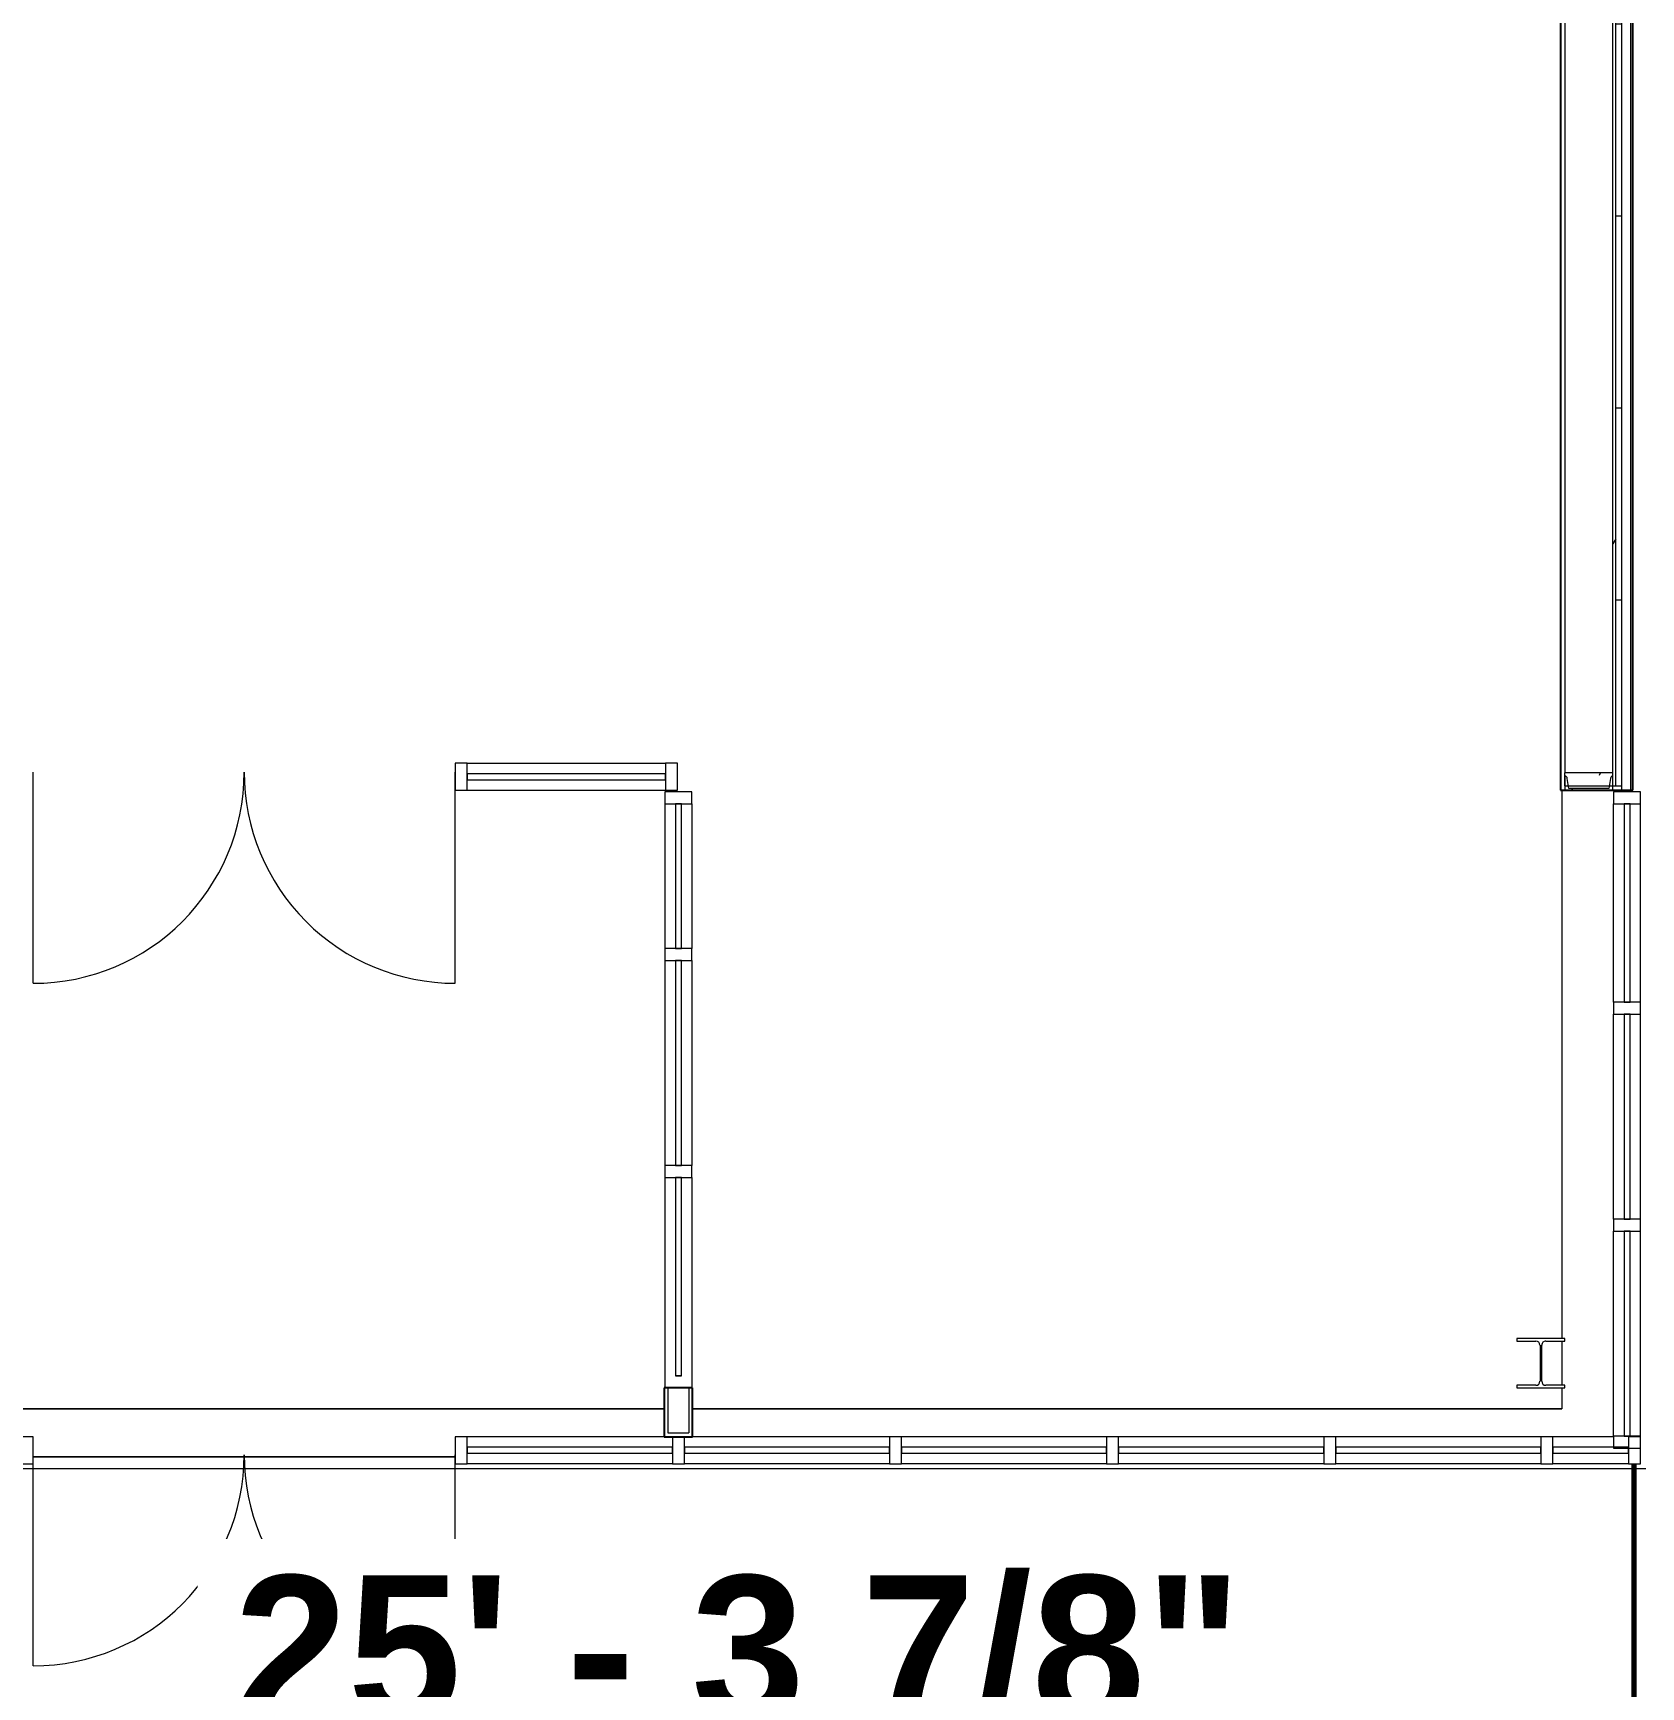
# Model space of a CAD drawing. Header units: inches. Extents: x 20001 to 27263, y -26025 to -18997.
# Drawn here: x 26018.1 to 26286.1, y -22837.1 to -22561.5 of the extents above; entities that cross this region are included whole.
import ezdxf

# ---------------------------------------------------------------- set-up
doc = ezdxf.new("R2010")
doc.units = ezdxf.units.IN
doc.header["$MEASUREMENT"] = 0
for name, color, linetype, lineweight in [('A-ANNO-DIMS', 211, 'Continuous', 9), ('A-ANNO-DIMS-256', 211, 'Continuous', 9), ('A-DOOR', 31, 'Continuous', 13), ('A-FLOR', 192, 'Continuous', 13), ('A-GLAZ-CURT', 52, 'Continuous', 13), ('A-GLAZ-CWMG', 51, 'Continuous', 13), ('A-SITE-SWLK', 140, 'Continuous', 70), ('A-WALL', 113, 'Continuous', 13), ('A-WALL-PATT', 111, 'Continuous', 25), ('C-TOPO', 7, 'Continuous', 13), ('I-WALL', 2, 'Continuous', 13), ('L-SITE-WALL', 31, 'Continuous', 13), ('S-BEAM', 12, 'Continuous', 13), ('S-COLS', 52, 'Continuous', 13)]:
    doc.layers.add(name, color=color, linetype=linetype, lineweight=lineweight)
doc.styles.add('Arial_B', font='arialbd.ttf', dxfattribs={"height": 24.354149})
doc.dimstyles.new('OD_Dimension', dxfattribs={"dimscale": 12, "dimtxt": 24, "dimasz": 2.666667, "dimexe": 2, "dimexo": 1.333333, "dimgap": 1.333333, "dimtad": 1, "dimdec": 3, "dimrnd": 0.125, "dimzin": 1, "dimdsep": 46, "dimlunit": 4, "dimtxsty": 'Arial_B', "dimblk1": 'OBLIQUE', "dimblk2": 'OBLIQUE', "dimsah": 1, "dimcen": 0.09, "dimdle": 2, "dimazin": 0, "dimtfac": 1, "dimtdec": 4, "dimtix": 1, "dimtmove": 1, "dimatfit": 3, "dimfxl": 1, "dimtvp": 1, "dimtfill": 1, "dimfrac": 2, "dimtolj": 1, "dimtzin": 0, "dimlwd": 13, "dimlwe": 13, "dimarcsym": 2})
doc.dimstyles.new('OD_Dimension_1', dxfattribs={"dimscale": 12, "dimtxt": 24, "dimasz": 2.666667, "dimexe": 2, "dimexo": 1.333333, "dimgap": 1.333333, "dimtad": 1, "dimdec": 3, "dimrnd": 0.125, "dimzin": 1, "dimdsep": 46, "dimlunit": 4, "dimtxsty": 'Arial_B', "dimblk1": 'OBLIQUE', "dimblk2": 'OBLIQUE', "dimsah": 1, "dimcen": 0.09, "dimdle": 2, "dimazin": 0, "dimtfac": 1, "dimtdec": 4, "dimtix": 1, "dimtmove": 0, "dimatfit": 3, "dimfxl": 1, "dimtvp": 1, "dimtfill": 1, "dimfrac": 2, "dimtolj": 1, "dimtzin": 0, "dimlwd": 13, "dimlwe": 13, "dimarcsym": 2})

# ---------------------------------------------------------------- blocks, each defined once
blk = doc.blocks.new('Struct_Xcel_Sports Complex_rvt-1-Site Plan - Phase 1')
at = {"layer": 'A-FLOR', "color": 7}
for p, q in [((26272.89, -22687.68), (26272.89, -22779.05)), ((26272.89, -22779.49), (26272.89, -22786.87)), ((26272.89, -22787.3), (26272.89, -22790.8)), ((26123.27, -22790.8), (25980.77, -22790.8)), ((26272.89, -22790.8), (26128.02, -22790.8))]:
    blk.add_line(p, q, dxfattribs=at)
at = {"layer": 'L-SITE-WALL', "color": 7}
for p, q in [((25980.77, -22790.8), (26123.27, -22790.8)), ((26128.02, -22790.8), (26272.89, -22790.8)), ((26088.45, -22798.8), (26018.08, -22798.8))]:
    blk.add_line(p, q, dxfattribs=at)
blk = doc.blocks.new('W-Wide Flange-Column - B2_D-1389335-Site Plan - Phase 1')
at = {"layer": 'S-COLS', "lineweight": 15}
for p, q in [((4, 4.13), (-4, 4.13)), ((-4, 4.13), (-4, 3.69)), ((-4, 3.69), (-0.84, 3.69)), ((-0.14, 3), (-0.14, -3)), ((0.14, -3), (0.14, 3)), ((0.84, 3.69), (4, 3.69)), ((4, 3.69), (4, 4.13)), ((-0.84, -3.69), (-4, -3.69)), ((-4, -3.69), (-4, -4.12)), ((-4, -4.12), (4, -4.12)), ((4, -3.69), (0.84, -3.69)), ((4, -4.12), (4, -3.69))]:
    blk.add_line(p, q, dxfattribs=at)
for centre, start, end in [((-0.84, 3), 0, 90), ((0.84, 3), 90, 180), ((-0.84, -3), 270, 0), ((0.84, -3), 180, 270)]:
    blk.add_arc(centre, 0.691, start, end, dxfattribs=at)
blk = doc.blocks.new('Girt_C - 8_D-1409812-Site Plan - Phase 1')
at = {"layer": 'S-BEAM'}
for p, q in [((26273.39, -22353.43), (26273.39, -22684.77)), ((26281.39, -22684.77), (26281.39, -22359.55)), ((26273.58, -22684.77), (26273.39, -22684.77)), ((26281.2, -22684.77), (26273.58, -22684.77)), ((26281.39, -22684.77), (26281.2, -22684.77))]:
    blk.add_line(p, q, dxfattribs=at)
blk = doc.blocks.new('Door_Single_Storefront - one-1371400-Site Plan - Phase 1')
at = {"layer": 'A-DOOR'}
blk.add_line((-17.59375, -35.1875), (-17.59375, 0), dxfattribs=at)
blk.add_arc((-17.59375, 0), 35.1875, 270, 0, dxfattribs=at)
blk = doc.blocks.new('Door_Single_Storefront - one-1371401-Site Plan - Phase 1')
at = {"layer": 'A-DOOR'}
blk.add_line((-17.59375, 35.1875), (-17.59375, 0), dxfattribs=at)
blk.add_arc((-17.59375, 0), 35.1875, 360, 90, dxfattribs=at)
blk = doc.blocks.new('System Panel - INSULATED LOW-E GLAZING _SEE ELEVATIONS FOR U-FACTOR_ SHGC_ _ LT_-827454-Site Plan - Phase 1')
at = {"layer": 'A-GLAZ-CURT', "lineweight": 9}
for p, q in [((17.09375, 1.25), (-17.09375, 1.25)), ((-17.09375, 1.25), (-17.09375, 0.25)), ((-17.09375, 0.25), (17.09375, 0.25)), ((17.09375, 0.25), (17.09375, 1.25))]:
    blk.add_line(p, q, dxfattribs=at)
at = {"layer": 'A-GLAZ-CURT'}
for p, q in [((-17.09375, 0.25), (-17.09375, 1.25)), ((17.09375, 1.25), (-17.09375, 1.25)), ((-17.09375, 0.25), (17.09375, 0.25)), ((17.09375, 1.25), (17.09375, 0.25))]:
    blk.add_line(p, q, dxfattribs=at)
blk = doc.blocks.new('Rectangular Mullion - Exterior 2_ x 4_5_-1305160-Site Plan - Phase 1')
at = {"layer": 'A-GLAZ-CWMG'}
for p, q in [((26123.27, -22795.43), (26090.45, -22795.43)), ((26124.64, -22799.93), (26090.45, -22799.93))]:
    blk.add_line(p, q, dxfattribs=at)
blk = doc.blocks.new('Rectangular Mullion - Exterior 2_ x 4_5_-1135280-Site Plan - Phase 1')
at = {"layer": 'A-GLAZ-CWMG'}
for p, q in [((26160.83, -22795.43), (26128.02, -22795.43)), ((26160.83, -22799.93), (26126.64, -22799.93))]:
    blk.add_line(p, q, dxfattribs=at)
blk = doc.blocks.new('Rectangular Mullion - Exterior 2_ x 4_5_-V12-Site Plan - Phase 1')
at = {"layer": 'A-GLAZ-CWMG'}
for p, q in [((26197.02, -22795.43), (26162.83, -22795.43)), ((26197.02, -22799.93), (26162.83, -22799.93))]:
    blk.add_line(p, q, dxfattribs=at)
blk = doc.blocks.new('Rectangular Mullion - Exterior 2_ x 4_5_-1142350-Site Plan - Phase 1')
at = {"layer": 'A-GLAZ-CWMG'}
for p, q in [((-2, 1.5), (0, 1.5)), ((-2, -3), (-2, 1.5)), ((0, 1.5), (0, -3)), ((0, -3), (-2, -3))]:
    blk.add_line(p, q, dxfattribs=at)
blk = doc.blocks.new('Rectangular Mullion - Exterior 2_ x 4_5_-1142343-Site Plan - Phase 1')
at = {"layer": 'A-GLAZ-CWMG'}
for p, q in [((-1, 1.5), (1, 1.5)), ((-1, -3), (-1, 1.5)), ((1, 1.5), (1, -3)), ((1, -3), (-1, -3))]:
    blk.add_line(p, q, dxfattribs=at)
blk = doc.blocks.new('System Panel - INSULATED LOW-E GLAZING _SEE ELEVATIONS FOR U-FACTOR_ SHGC_ _ LT_-1274973-Site Plan - Phase 1')
at = {"layer": 'A-GLAZ-CURT', "lineweight": 9}
for p, q in [((6.31, 1.25), (-6.31, 1.25)), ((-6.31, 1.25), (-6.31, 0.25)), ((-6.31, 0.25), (6.31, 0.25)), ((6.31, 0.25), (6.31, 1.25))]:
    blk.add_line(p, q, dxfattribs=at)
at = {"layer": 'A-GLAZ-CURT'}
for p, q in [((-6.31, 0.25), (-6.31, 1.25)), ((3.81, 1.25), (-6.31, 1.25)), ((-6.31, 0.25), (6.31, 0.25)), ((6.31, 1.06), (6.31, 0.25))]:
    blk.add_line(p, q, dxfattribs=at)
blk = doc.blocks.new('Rectangular Mullion - Exterior 2_ x 4_5_-1274971-Site Plan - Phase 1')
at = {"layer": 'A-GLAZ-CWMG'}
for p, q in [((26281.52, -22795.43), (26271.39, -22795.43)), ((26284.02, -22799.93), (26271.39, -22799.93))]:
    blk.add_line(p, q, dxfattribs=at)
blk = doc.blocks.new('System Panel - INSULATED LOW-E GLAZING _SEE ELEVATIONS FOR U-FACTOR_ SHGC_ _ LT_-1142335-Site Plan - Phase 1')
at = {"layer": 'A-GLAZ-CURT', "lineweight": 9}
for p, q in [((16.53125, -0.25), (-16.53125, -0.25)), ((-16.53125, -0.25), (-16.53125, -1.25)), ((-16.53125, -1.25), (16.53125, -1.25)), ((16.53125, -1.25), (16.53125, -0.25))]:
    blk.add_line(p, q, dxfattribs=at)
at = {"layer": 'A-GLAZ-CURT'}
for p, q in [((-16.53125, -1.25), (-16.53125, -0.25)), ((16.53125, -0.25), (-16.53125, -0.25)), ((-16.53125, -1.25), (16.53125, -1.25)), ((16.53125, -0.25), (16.53125, -1.25))]:
    blk.add_line(p, q, dxfattribs=at)
blk = doc.blocks.new('System Panel - INSULATED LOW-E GLAZING _SEE ELEVATIONS FOR U-FACTOR_ SHGC_ _ LT_-827433-Site Plan - Phase 1')
at = {"layer": 'A-GLAZ-CURT', "lineweight": 9}
for p, q in [((17.09375, -0.25), (-17.09375, -0.25)), ((-17.09375, -0.25), (-17.09375, -1.25)), ((-17.09375, -1.25), (17.09375, -1.25)), ((17.09375, -1.25), (17.09375, -0.25))]:
    blk.add_line(p, q, dxfattribs=at)
at = {"layer": 'A-GLAZ-CURT'}
for p, q in [((-17.09375, -1.25), (-17.09375, -0.25)), ((17.09375, -0.25), (-17.09375, -0.25)), ((-17.09375, -1.25), (17.09375, -1.25)), ((17.09375, -0.25), (17.09375, -1.25))]:
    blk.add_line(p, q, dxfattribs=at)
blk = doc.blocks.new('Rectangular Mullion - Exterior 2_ x 4_5_-1135294-Site Plan - Phase 1')
at = {"layer": 'A-GLAZ-CWMG'}
for p, q in [((26281.52, -22722.99), (26281.52, -22689.93)), ((26286.02, -22722.99), (26286.02, -22689.93))]:
    blk.add_line(p, q, dxfattribs=at)
blk = doc.blocks.new('Rectangular Mullion - Exterior 2_ x 4_5_-V13-Site Plan - Phase 1')
at = {"layer": 'A-GLAZ-CWMG'}
for p, q in [((26281.52, -22795.37), (26281.52, -22761.18)), ((26286.02, -22795.37), (26286.02, -22761.18))]:
    blk.add_line(p, q, dxfattribs=at)
blk = doc.blocks.new('Rectangular Mullion - Exterior 2_ x 4_5_-1142342-Site Plan - Phase 1')
at = {"layer": 'A-GLAZ-CWMG'}
for p, q in [((0, 3), (-2, 3)), ((-2, 3), (-2, -1.5)), ((0, -1.5), (0, 3)), ((-2, -1.5), (0, -1.5))]:
    blk.add_line(p, q, dxfattribs=at)
blk = doc.blocks.new('Rectangular Mullion - Exterior 2_ x 4_5_-1115231-Site Plan - Phase 1')
at = {"layer": 'A-GLAZ-CWMG'}
for p, q in [((-1, 3), (1, 3)), ((-1, -1.5), (-1, 3)), ((1, 3), (1, -1.5)), ((1, -1.5), (-1, -1.5))]:
    blk.add_line(p, q, dxfattribs=at)
blk = doc.blocks.new('Rectangular Mullion - Exterior 2_ x 4_5_-769211-Site Plan - Phase 1')
at = {"layer": 'A-GLAZ-CWMG'}
for p, q in [((26281.52, -22759.18), (26281.52, -22724.99)), ((26286.02, -22759.18), (26286.02, -22724.99))]:
    blk.add_line(p, q, dxfattribs=at)
blk = doc.blocks.new('Rectangular Mullion - Exterior 2_ x 4_5_-827464-Site Plan - Phase 1')
at = {"layer": 'A-GLAZ-CWMG'}
for p, q in [((-1, 3), (1, 3)), ((-1, -1.5), (-1, 3)), ((1, 3), (1, -1.5)), ((1, -1.5), (-1, -1.5))]:
    blk.add_line(p, q, dxfattribs=at)
blk = doc.blocks.new('System Panel - INSULATED LOW-E GLAZING _SEE ELEVATIONS FOR U-FACTOR_ SHGC_ _ LT_-V14-Site Plan - Phase 1')
at = {"layer": 'A-GLAZ-CURT', "lineweight": 9}
for p, q in [((16.53125, 1.25), (-16.53125, 1.25)), ((-16.53125, 1.25), (-16.53125, 0.25)), ((-16.53125, 0.25), (16.53125, 0.25)), ((16.53125, 0.25), (16.53125, 1.25))]:
    blk.add_line(p, q, dxfattribs=at)
at = {"layer": 'A-GLAZ-CURT'}
for p, q in [((-16.53125, 0.25), (-16.53125, 1.25)), ((16.53125, 1.25), (-16.53125, 1.25)), ((-16.53125, 0.25), (16.53125, 0.25)), ((16.53125, 1.25), (16.53125, 0.25))]:
    blk.add_line(p, q, dxfattribs=at)
blk = doc.blocks.new('System Panel - INSULATED LOW-E GLAZING _SEE ELEVATIONS FOR U-FACTOR_ SHGC_ _ LT_-1142649-Site Plan - Phase 1')
at = {"layer": 'A-GLAZ-CURT', "lineweight": 9}
for p, q in [((12.06, 1.25), (-12.06, 1.25)), ((-12.06, 1.25), (-12.06, 0.25)), ((-12.06, 0.25), (12.06, 0.25)), ((12.06, 0.25), (12.06, 1.25))]:
    blk.add_line(p, q, dxfattribs=at)
at = {"layer": 'A-GLAZ-CURT'}
for p, q in [((-12.06, 0.25), (-12.06, 1.25)), ((12.06, 1.25), (-12.06, 1.25)), ((-12.06, 0.25), (12.06, 0.25)), ((12.06, 1.25), (12.06, 0.25))]:
    blk.add_line(p, q, dxfattribs=at)
blk = doc.blocks.new('Rectangular Mullion - Exterior 2_ x 4_5_-1135311-Site Plan - Phase 1')
at = {"layer": 'A-GLAZ-CWMG'}
for p, q in [((26123.39, -22752.24), (26123.39, -22787.3)), ((26127.89, -22752.24), (26127.89, -22787.3))]:
    blk.add_line(p, q, dxfattribs=at)
blk = doc.blocks.new('Rectangular Mullion - Exterior 2_ x 4_5_-769167-Site Plan - Phase 1')
at = {"layer": 'A-GLAZ-CWMG'}
for p, q in [((26123.39, -22716.05), (26123.39, -22750.24)), ((26127.89, -22716.05), (26127.89, -22750.24))]:
    blk.add_line(p, q, dxfattribs=at)
blk = doc.blocks.new('Rectangular Mullion - Exterior 2_ x 4_5_-1142647-Site Plan - Phase 1')
at = {"layer": 'A-GLAZ-CWMG'}
for p, q in [((26123.39, -22689.93), (26123.39, -22714.05)), ((26127.89, -22689.93), (26127.89, -22714.05))]:
    blk.add_line(p, q, dxfattribs=at)
blk = doc.blocks.new('Rectangular Mullion - Exterior 2_ x 4_5_-1142586-Site Plan - Phase 1')
at = {"layer": 'A-GLAZ-CWMG'}
for p, q in [((-2, 1.5), (0, 1.5)), ((-2, -3), (-2, 1.5)), ((0, 1.5), (0, -3)), ((0, -3), (-2, -3))]:
    blk.add_line(p, q, dxfattribs=at)
blk = doc.blocks.new('Rectangular Mullion - Exterior 2_ x 4_5_-827470-Site Plan - Phase 1')
at = {"layer": 'A-GLAZ-CWMG'}
for p, q in [((-1, 1.5), (1, 1.5)), ((-1, -3), (-1, 1.5)), ((1, 1.5), (1, -3)), ((1, -3), (-1, -3))]:
    blk.add_line(p, q, dxfattribs=at)
blk = doc.blocks.new('System Panel - INSULATED LOW-E GLAZING _SEE ELEVATIONS FOR U-FACTOR_ SHGC_ _ LT_-1142345-Site Plan - Phase 1')
at = {"layer": 'A-GLAZ-CURT', "lineweight": 9}
for p, q in [((16.53125, 1.25), (-16.53125, 1.25)), ((-16.53125, 1.25), (-16.53125, 0.25)), ((-16.53125, 0.25), (16.53125, 0.25)), ((16.53125, 0.25), (16.53125, 1.25))]:
    blk.add_line(p, q, dxfattribs=at)
at = {"layer": 'A-GLAZ-CURT'}
for p, q in [((-16.53125, 0.25), (-16.53125, 1.25)), ((16.53125, 1.25), (-16.53125, 1.25)), ((-16.53125, 0.25), (16.53125, 0.25)), ((16.53125, 1.25), (16.53125, 0.25))]:
    blk.add_line(p, q, dxfattribs=at)
blk = doc.blocks.new('Rectangular Mullion - Exterior 2_ x 4_5_-1305234-Site Plan - Phase 1')
at = {"layer": 'A-GLAZ-CWMG'}
for p, q in [((26090.45, -22683.18), (26123.52, -22683.18)), ((26090.45, -22687.68), (26123.52, -22687.68))]:
    blk.add_line(p, q, dxfattribs=at)
blk = doc.blocks.new('Rectangular Mullion - Exterior 2_ x 4_5_-1142587-Site Plan - Phase 1')
at = {"layer": 'A-GLAZ-CWMG'}
for p, q in [((0, 1.5), (-2, 1.5)), ((-2, 1.5), (-2, -3)), ((0, -3), (0, 1.5)), ((-2, -3), (0, -3))]:
    blk.add_line(p, q, dxfattribs=at)
blk = doc.blocks.new('DIMBLOCK53-Site Plan - Phase 1')
at = {"layer": 'A-ANNO-DIMS-256', "lineweight": 13}
for p, q in [((26069.78, -22856.07), (26069.78, -22976.07)), ((26202.89, -22880.07), (26045.78, -22880.07)), ((26069.78, -22880.07), (26202.89, -22880.07)), ((26142.89, -22952.07), (26045.78, -22952.07)), ((26069.78, -22952.07), (26142.89, -22952.07))]:
    blk.add_line(p, q, dxfattribs=at)
at = {"layer": 'A-ANNO-DIMS-256', "lineweight": 50}
for p, q in [((26069.78, -22880.07), (26053.78, -22864.07)), ((26069.78, -22880.07), (26085.78, -22896.07)), ((26069.78, -22952.07), (26053.78, -22936.07)), ((26069.78, -22952.07), (26085.78, -22968.07))]:
    blk.add_line(p, q, dxfattribs=at)
at = {"layer": 'A-ANNO-DIMS-256', "lineweight": 13}
blk.add_ellipse((26069.78, -22577.07), major_axis=(0, 339), ratio=0.47483, start_param=1.570796, end_param=3.141593, dxfattribs=at)
at = {"layer": 'A-ANNO-DIMS-256', "color": 0, "lineweight": 13, "attachment_point": 1, "rotation": 90, "line_spacing_factor": 0.938532, "style": 'Arial_B', "bg_fill": 3, "box_fill_scale": 1.25, "bg_fill_color": 0, "bg_fill_transparency": 0}
for s, insert, char_height, width in [('(1:12 RAMP SLOPE)', (25915.7, -22690.02), 24.3541, 378.5143), ('6\' - 0"', (25877.6, -22577.07), 24.354, 107.4286)]:
    blk.add_mtext(s, dxfattribs=dict(at, insert=insert, char_height=char_height, width=width))
blk = doc.blocks.new('_Oblique')
at = {"color": 0, "linetype": 'ByBlock', "lineweight": -2}
blk.add_line((-0.5, -0.5), (0.5, 0.5), dxfattribs=at)
blk = doc.blocks.new('DIMBLOCK74-Site Plan - Phase 1')
at = {"layer": 'A-ANNO-DIMS-256', "lineweight": 13}
for p, q in [((25981.02, -22820.43), (25981.02, -22889.77)), ((25981.02, -22865.77), (25981.02, -22820.43)), ((26284.89, -22859.15), (26284.89, -22889.77)), ((26284.89, -22865.77), (26284.89, -22859.15)), ((25981.02, -22865.77), (26284.89, -22865.77))]:
    blk.add_line(p, q, dxfattribs=at)
at = {"layer": 'A-ANNO-DIMS-256', "lineweight": 50}
for p, q in [((25981.02, -22865.77), (25997.02, -22849.77)), ((26284.89, -22865.77), (26300.89, -22849.77)), ((25981.02, -22865.77), (25965.02, -22881.77)), ((26284.89, -22865.77), (26268.89, -22881.77))]:
    blk.add_line(p, q, dxfattribs=at)
at = {"layer": 'A-ANNO-DIMS-256', "color": 0, "lineweight": 13, "insert": (26051.62, -22818.56), "char_height": 24.3541, "width": 195.2, "attachment_point": 1, "line_spacing_factor": 0.938532, "style": 'Arial_B', "bg_fill": 3, "box_fill_scale": 1.25, "bg_fill_color": 0, "bg_fill_transparency": 0}
blk.add_mtext('25\' - 3 7/8"', dxfattribs=at)
blk = doc.blocks.new('DIMBLOCK75-Site Plan - Phase 1')
at = {"layer": 'A-ANNO-DIMS-256', "lineweight": 50}
for p, q in [((26284.89, -22865.77), (26300.89, -22849.77)), ((27007.52, -22865.77), (27023.52, -22849.77)), ((26284.89, -22865.77), (26268.89, -22881.77)), ((27007.52, -22865.77), (26991.52, -22881.77))]:
    blk.add_line(p, q, dxfattribs=at)
at = {"layer": 'A-ANNO-DIMS-256', "lineweight": 13}
for p, q in [((26284.89, -22859.15), (26284.89, -22889.77)), ((26284.89, -22865.77), (26284.89, -22859.15)), ((27007.52, -22859.15), (27007.52, -22889.77)), ((27007.52, -22865.77), (27007.52, -22859.15)), ((26284.89, -22865.77), (27031.52, -22865.77))]:
    blk.add_line(p, q, dxfattribs=at)
at = {"layer": 'A-ANNO-DIMS-256', "color": 0, "lineweight": 13, "insert": (26564.87, -22818.56), "char_height": 24.3541, "width": 195.2, "attachment_point": 1, "line_spacing_factor": 0.938532, "style": 'Arial_B', "bg_fill": 3, "box_fill_scale": 1.25, "bg_fill_color": 0, "bg_fill_transparency": 0}
blk.add_mtext('60\' - 2 5/8"', dxfattribs=at)
blk = doc.blocks.new('DIMBLOCK82-Site Plan - Phase 1')
at = {"layer": 'A-ANNO-DIMS-256', "lineweight": 50}
for p, q in [((27238.96, -21124.3), (27222.96, -21108.3)), ((27238.96, -21124.3), (27254.96, -21140.3)), ((27238.96, -22798.8), (27222.96, -22782.8)), ((27238.96, -22798.8), (27254.96, -22814.8))]:
    blk.add_line(p, q, dxfattribs=at)
at = {"layer": 'A-ANNO-DIMS-256', "lineweight": 13}
for p, q in [((26293.27, -21124.3), (27262.96, -21124.3)), ((27238.96, -21124.3), (26293.27, -21124.3)), ((27238.96, -22822.8), (27238.96, -21124.3)), ((26300.89, -22798.8), (27262.96, -22798.8)), ((27238.96, -22798.8), (26300.89, -22798.8))]:
    blk.add_line(p, q, dxfattribs=at)
at = {"layer": 'A-ANNO-DIMS-256', "color": 0, "lineweight": 13, "insert": (27191.75, -22052.03), "char_height": 24.3541, "width": 217.1429, "attachment_point": 1, "rotation": 90, "line_spacing_factor": 0.938532, "style": 'Arial_B', "bg_fill": 3, "box_fill_scale": 1.25, "bg_fill_color": 0, "bg_fill_transparency": 0}
blk.add_mtext('139\' - 6 1/2"', dxfattribs=at)

msp = doc.modelspace()

# ---------------------------------------------------------------- hatches: boundary and pattern name
at = {"layer": 'A-WALL-PATT', "lineweight": 9}
h = msp.add_hatch(dxfattribs=at)
h.set_pattern_fill('FP_12', color=256, style=0, pattern_type=2)
h.set_pattern_definition([(0, (0, 0), (40.96, 10.24), [3.379, -27.341, 3.379, -27.341, -163.84]), (0, (0, 0), (40.96, 10.24), [-61.44, 3.379, -58.061, 3.379, -27.341, -71.68]), (0, (0, 0), (40.96, 10.24), [-153.6, 3.379, -17.101, 3.379, -47.821]), (120, (15.36, 5.12), (-29.3481, 30.3524005), [3.379, -27.341, 3.379, -27.341, -163.84]), (120, (15.36, 5.12), (-29.3481, 30.3524005), [-61.44, 3.379, -58.061, 3.379, -27.341, -71.68]), (120, (15.36, 5.12), (-29.3481, 30.3524005), [-153.6, 3.379, -17.101, 3.379, -47.821]), (240, (20.48, 25.6), (-11.6119, -40.5924005), [3.379, -27.341, 3.379, -27.341, -163.84]), (240, (20.48, 25.6), (-11.6119, -40.5924005), [-61.44, 3.379, -58.061, 3.379, -27.341, -71.68]), (240, (20.48, 25.6), (-11.6119, -40.5924005), [-153.6, 3.379, -17.101, 3.379, -47.821])])
h.paths.add_polyline_path([(26281.3902, -22686.9278), (26281.8902, -22686.9278), (26281.8902, -22373.3028), (26281.3902, -22373.3028), (26281.3902, -22684.7654)], flags=0)
h = msp.add_hatch(dxfattribs=at)
h.set_pattern_fill('FP_13', color=256, style=0, pattern_type=2)
h.set_pattern_definition([(0, (0, 0), (0, 32), []), (90, (0, 0), (-32, 2e-15), [])])
h.paths.add_polyline_path([(26282.8902, -22686.9278), (26282.8902, -22373.3028), (26281.8902, -22373.3028), (26281.8902, -22686.9278)], flags=0)
h = msp.add_hatch(dxfattribs=at)
h.set_pattern_fill('FP_10', color=256, style=0, pattern_type=2)
h.set_pattern_definition([(161.57, (1.28, 1.28), (-10.24040374, -0.00056827), [0, -72.858, 8.09, 0]), (18.43, (-1.28, 1.28), (-10.24040374, 0.00056827), [0, -72.858, 8.09, 0]), (108.43, (1.28, 1.28), (5.1184649, -25.6019259), [24.282, -56.666]), (71.57, (-1.28, 1.28), (5.1184649, 25.6019259), [24.282, -56.666])])
h.paths.add_polyline_path([(26281.1549, -22686.9278), (26281.3902, -22686.9278), (26281.2809, -22684.7654), (26273.3902, -22684.7654), (26273.4996, -22686.9278), (26279.9477, -22686.9278)], flags=0)
at = {"layer": 'S-COLS', "lineweight": 9}
h = msp.add_hatch(dxfattribs=at)
h.set_pattern_fill('FP_8', color=256, style=0, pattern_type=2)
h.set_pattern_definition([(45, (0, 0), (-25.342707, 25.342707), []), (45, (0, 38.4), (-25.342707, 25.342707), [])])
h.paths.add_polyline_path([(26273.3902, -22687.6778), (26281.3902, -22687.6778), (26281.3902, -22685.3378), (26281.1145, -22685.452), (26281.0002, -22685.7278), (26280.7394, -22687.3748), (26274.0411, -22687.3748), (26273.666, -22685.452), (26273.3902, -22685.3378)], flags=0)

# ---------------------------------------------------------------- linework, layer by layer
at = {"layer": 'A-SITE-SWLK'}
msp.add_line((26284.8902, -22799.9278), (26284.8902, -22946.0675), dxfattribs=at)
at = {"layer": 'A-WALL', "lineweight": 25}
for p, q in [((26272.6402, -22372.5528), (26272.6402, -22687.6778)), ((26284.7027, -22687.6778), (26284.7027, -22372.5528)), ((26272.6402, -22687.6778), (26284.7027, -22687.6778))]:
    msp.add_line(p, q, dxfattribs=at)
at = {"layer": 'A-WALL', "lineweight": 9}
for p, q in [((26281.8902, -22686.9278), (26281.8902, -22373.3028)), ((26282.8902, -22687.6778), (26282.8902, -22372.5528)), ((26284.3902, -22687.6778), (26284.3902, -22372.5528)), ((26273.3902, -22686.9278), (26273.3902, -22684.7654)), ((26281.3902, -22686.9278), (26281.3902, -22684.7654)), ((26273.3902, -22686.9278), (26282.8902, -22686.9278)), ((26123.8902, -22787.3028), (26123.8902, -22794.8028)), ((26127.3902, -22787.3028), (26127.3902, -22794.8028)), ((26123.8902, -22794.8028), (26127.3902, -22794.8028))]:
    msp.add_line(p, q, dxfattribs=at)
at = {"layer": 'C-TOPO'}
for p, q in [((26018.0777, -22798.8032), (26088.4527, -22798.8032)), ((26088.4527, -22798.8032), (26018.0777, -22798.8032)), ((26284.8896, -22799.9278), (26284.8896, -22952.0669)), ((26284.8896, -22952.0669), (26284.8896, -22799.9278))]:
    msp.add_line(p, q, dxfattribs=at)
at = {"layer": 'I-WALL', "lineweight": 25}
for p, q in [((26128.0152, -22787.3028), (26123.2652, -22787.3028)), ((26123.2652, -22787.3028), (26123.2652, -22795.4278)), ((26128.0152, -22795.4278), (26128.0152, -22787.3028)), ((26123.2652, -22795.4278), (26128.0152, -22795.4278))]:
    msp.add_line(p, q, dxfattribs=at)
at = {"layer": 'L-SITE-WALL'}
for p, q in [((26018.0777, -22798.8028), (26088.4527, -22798.8028)), ((26286.8902, -22800.8028), (25244.3872, -22800.8028))]:
    msp.add_line(p, q, dxfattribs=at)
at = {"layer": 'S-COLS', "lineweight": 15}
for p, q in [((26273.3902, -22685.3378), (26273.3902, -22687.6778)), ((26274.0411, -22687.3748), (26273.7802, -22685.7278)), ((26280.7394, -22687.3748), (26274.0411, -22687.3748)), ((26281.0002, -22685.7278), (26280.7394, -22687.3748)), ((26281.3902, -22687.6778), (26281.3902, -22685.3378)), ((26273.3902, -22687.6778), (26281.3902, -22687.6778))]:
    msp.add_line(p, q, dxfattribs=at)
for centre, start, end in [((26273.3902, -22685.7278), 0, 90), ((26281.3902, -22685.7278), 90, 180)]:
    msp.add_arc(centre, 0.39, start, end, dxfattribs=at)

# ---------------------------------------------------------------- block references
at = {"layer": 'A-DOOR'}
for p in [(26035.6715, -22684.6778), (26035.6715, -22798.4278)]:
    msp.add_blockref('Door_Single_Storefront - one-1371400-Site Plan - Phase 1', p, dxfattribs=at)
at = {"layer": 'A-DOOR', "rotation": 180}
for p in [(26070.859, -22684.6778), (26070.859, -22798.4278)]:
    msp.add_blockref('Door_Single_Storefront - one-1371401-Site Plan - Phase 1', p, dxfattribs=at)
at = {"layer": 'A-GLAZ-CURT'}
for name, p, rotation in [('System Panel - INSULATED LOW-E GLAZING _SEE ELEVATIONS FOR U-FACTOR_ SHGC_ _ LT_-1142345-Site Plan - Phase 1', (26106.984, -22684.6778), 180), ('System Panel - INSULATED LOW-E GLAZING _SEE ELEVATIONS FOR U-FACTOR_ SHGC_ _ LT_-1142649-Site Plan - Phase 1', (26126.3902, -22701.9903), 90), ('System Panel - INSULATED LOW-E GLAZING _SEE ELEVATIONS FOR U-FACTOR_ SHGC_ _ LT_-1142335-Site Plan - Phase 1', (26284.5152, -22706.4591), 270), ('System Panel - INSULATED LOW-E GLAZING _SEE ELEVATIONS FOR U-FACTOR_ SHGC_ _ LT_-827454-Site Plan - Phase 1', (26126.3902, -22733.1466), 90), ('System Panel - INSULATED LOW-E GLAZING _SEE ELEVATIONS FOR U-FACTOR_ SHGC_ _ LT_-827433-Site Plan - Phase 1', (26284.5152, -22742.0841), 270), ('System Panel - INSULATED LOW-E GLAZING _SEE ELEVATIONS FOR U-FACTOR_ SHGC_ _ LT_-V14-Site Plan - Phase 1', (26126.3902, -22768.7716), 90), ('System Panel - INSULATED LOW-E GLAZING _SEE ELEVATIONS FOR U-FACTOR_ SHGC_ _ LT_-827433-Site Plan - Phase 1', (26284.5152, -22778.2716), 270)]:
    msp.add_blockref(name, p, dxfattribs=dict(at, rotation=rotation))
for name, p in [('System Panel - INSULATED LOW-E GLAZING _SEE ELEVATIONS FOR U-FACTOR_ SHGC_ _ LT_-827454-Site Plan - Phase 1', (26107.5465, -22798.4278)), ('System Panel - INSULATED LOW-E GLAZING _SEE ELEVATIONS FOR U-FACTOR_ SHGC_ _ LT_-827454-Site Plan - Phase 1', (26143.734, -22798.4278)), ('System Panel - INSULATED LOW-E GLAZING _SEE ELEVATIONS FOR U-FACTOR_ SHGC_ _ LT_-827454-Site Plan - Phase 1', (26179.9215, -22798.4278)), ('System Panel - INSULATED LOW-E GLAZING _SEE ELEVATIONS FOR U-FACTOR_ SHGC_ _ LT_-827454-Site Plan - Phase 1', (26216.109, -22798.4278)), ('System Panel - INSULATED LOW-E GLAZING _SEE ELEVATIONS FOR U-FACTOR_ SHGC_ _ LT_-827454-Site Plan - Phase 1', (26252.2965, -22798.4278)), ('System Panel - INSULATED LOW-E GLAZING _SEE ELEVATIONS FOR U-FACTOR_ SHGC_ _ LT_-1274973-Site Plan - Phase 1', (26277.7027, -22798.4278))]:
    msp.add_blockref(name, p, dxfattribs=at)
at = {"layer": 'A-GLAZ-CWMG', "extrusion": (0, 0, -1)}
msp.add_blockref('Rectangular Mullion - Exterior 2_ x 4_5_-827470-Site Plan - Phase 1', (-26089.4527, -22684.6778), dxfattribs=at)
at = {"layer": 'A-GLAZ-CWMG'}
for name, p in [('Rectangular Mullion - Exterior 2_ x 4_5_-1305234-Site Plan - Phase 1', (0, 0)), ('Rectangular Mullion - Exterior 2_ x 4_5_-1142587-Site Plan - Phase 1', (26125.5152, -22684.6778)), ('Rectangular Mullion - Exterior 2_ x 4_5_-1142647-Site Plan - Phase 1', (0, 0)), ('Rectangular Mullion - Exterior 2_ x 4_5_-1135294-Site Plan - Phase 1', (0, 0)), ('Rectangular Mullion - Exterior 2_ x 4_5_-769167-Site Plan - Phase 1', (0, 0)), ('Rectangular Mullion - Exterior 2_ x 4_5_-769211-Site Plan - Phase 1', (0, 0)), ('Rectangular Mullion - Exterior 2_ x 4_5_-1135311-Site Plan - Phase 1', (0, 0)), ('Rectangular Mullion - Exterior 2_ x 4_5_-V13-Site Plan - Phase 1', (0, 0)), ('Rectangular Mullion - Exterior 2_ x 4_5_-1305160-Site Plan - Phase 1', (0, 0)), ('Rectangular Mullion - Exterior 2_ x 4_5_-1135280-Site Plan - Phase 1', (0, 0)), ('Rectangular Mullion - Exterior 2_ x 4_5_-V12-Site Plan - Phase 1', (0, 0)), ('Rectangular Mullion - Exterior 2_ x 4_5_-V12-Site Plan - Phase 1', (36.1875, 0)), ('Rectangular Mullion - Exterior 2_ x 4_5_-V12-Site Plan - Phase 1', (72.375, 0)), ('Rectangular Mullion - Exterior 2_ x 4_5_-1274971-Site Plan - Phase 1', (0, 0))]:
    msp.add_blockref(name, p, dxfattribs=at)
at = {"layer": 'A-GLAZ-CWMG', "extrusion": (0, 0, -1)}
for name, p, rotation in [('Rectangular Mullion - Exterior 2_ x 4_5_-1142586-Site Plan - Phase 1', (-26126.3902, -22687.9278), 90), ('Rectangular Mullion - Exterior 2_ x 4_5_-827470-Site Plan - Phase 1', (-26126.3902, -22715.0528), 90), ('Rectangular Mullion - Exterior 2_ x 4_5_-827464-Site Plan - Phase 1', (-26284.5152, -22723.9903), 270), ('Rectangular Mullion - Exterior 2_ x 4_5_-827470-Site Plan - Phase 1', (-26126.3902, -22751.2403), 90), ('Rectangular Mullion - Exterior 2_ x 4_5_-1115231-Site Plan - Phase 1', (-26284.5152, -22760.1778), 270), ('Rectangular Mullion - Exterior 2_ x 4_5_-1142343-Site Plan - Phase 1', (-26017.0777, -22798.4278), 180), ('Rectangular Mullion - Exterior 2_ x 4_5_-1142343-Site Plan - Phase 1', (-26089.4527, -22798.4278), 180), ('Rectangular Mullion - Exterior 2_ x 4_5_-1142343-Site Plan - Phase 1', (-26125.6402, -22798.4278), 180), ('Rectangular Mullion - Exterior 2_ x 4_5_-1142343-Site Plan - Phase 1', (-26161.8277, -22798.4278), 180), ('Rectangular Mullion - Exterior 2_ x 4_5_-1142343-Site Plan - Phase 1', (-26198.0152, -22798.4278), 180), ('Rectangular Mullion - Exterior 2_ x 4_5_-1142343-Site Plan - Phase 1', (-26234.2027, -22798.4278), 180), ('Rectangular Mullion - Exterior 2_ x 4_5_-1142343-Site Plan - Phase 1', (-26270.3902, -22798.4278), 180), ('Rectangular Mullion - Exterior 2_ x 4_5_-1115231-Site Plan - Phase 1', (-26284.5152, -22796.3653), 270), ('Rectangular Mullion - Exterior 2_ x 4_5_-1142350-Site Plan - Phase 1', (-26286.0152, -22798.4278), 180)]:
    msp.add_blockref(name, p, dxfattribs=dict(at, rotation=rotation))
at = {"layer": 'A-GLAZ-CWMG', "rotation": 89.99999999999997}
msp.add_blockref('Rectangular Mullion - Exterior 2_ x 4_5_-1142342-Site Plan - Phase 1', (26284.5152, -22687.9278), dxfattribs=at)
at = {"layer": 'S-BEAM'}
msp.add_blockref('Girt_C - 8_D-1409812-Site Plan - Phase 1', (0, 0), dxfattribs=at)
at = {"layer": 'S-COLS', "rotation": 180}
msp.add_blockref('W-Wide Flange-Column - B2_D-1389335-Site Plan - Phase 1', (26269.3902, -22783.1778), dxfattribs=at)

# ---------------------------------------------------------------- next in the draw order: dimensions: what is measured, and where the dimension line sits
at = {"layer": 'A-ANNO-DIMS', "lineweight": 13}
dim = msp.add_linear_dim(base=(26069.7839, -22952.0675), p1=(26218.8934, -22880.0675), p2=(26158.8934, -22952.0675), angle=90, text='<>\\X(1:12 RAMP SLOPE)', dimstyle='OD_Dimension', override={"dimpost": '<>', "dimfxl": 93.722996}, dxfattribs=at)
dim.commit()
dim.dimension.update_dxf_attribs({"geometry": 'DIMBLOCK53-Site Plan - Phase 1', "text_midpoint": (25910.0768, -22577.0664), "dimtype": 160, "text_rotation": 90})

# ---------------------------------------------------------------- next in the draw order: block references
at = {"lineweight": 5}
msp.add_blockref('Struct_Xcel_Sports Complex_rvt-1-Site Plan - Phase 1', (0, 0), dxfattribs=at)

# ---------------------------------------------------------------- next in the draw order: dimensions: what is measured, and where the dimension line sits
at = {"layer": 'A-ANNO-DIMS', "lineweight": 13}
dim = msp.add_linear_dim(base=(26284.8902, -22865.7747), p1=(25981.0152, -22804.4278), p2=(26284.8902, -22843.1473), dimstyle='OD_Dimension_1', override={"dimpost": '<>', "dimfxl": 306.331872}, dxfattribs=at)
dim.commit()
dim.dimension.update_dxf_attribs({"geometry": 'DIMBLOCK74-Site Plan - Phase 1', "text_midpoint": (26132.9527, -22837.174)})

# ---------------------------------------------------------------- next in the draw order: dimensions: what is measured, and where the dimension line sits
dim = msp.add_linear_dim(base=(27007.5152, -22865.7747), p1=(26284.8902, -22843.1473), p2=(27007.5152, -22843.1473), dimstyle='OD_Dimension_1', override={"dimpost": '<>', "dimfxl": 722.625}, dxfattribs=at)
dim.commit()
dim.dimension.update_dxf_attribs({"geometry": 'DIMBLOCK75-Site Plan - Phase 1', "text_midpoint": (26646.2027, -22837.174)})

# ---------------------------------------------------------------- next in the draw order: dimensions: what is measured, and where the dimension line sits
dim = msp.add_linear_dim(base=(27238.9628, -21124.3028), p1=(26284.8902, -22798.8028), p2=(26277.2652, -21124.3028), angle=90, dimstyle='OD_Dimension_1', override={"dimpost": '<>', "dimfxl": 1674.517361}, dxfattribs=at)
dim.commit()
dim.dimension.update_dxf_attribs({"geometry": 'DIMBLOCK82-Site Plan - Phase 1', "text_midpoint": (27210.3621, -21961.5528)})

doc.saveas('drawing.dxf')
